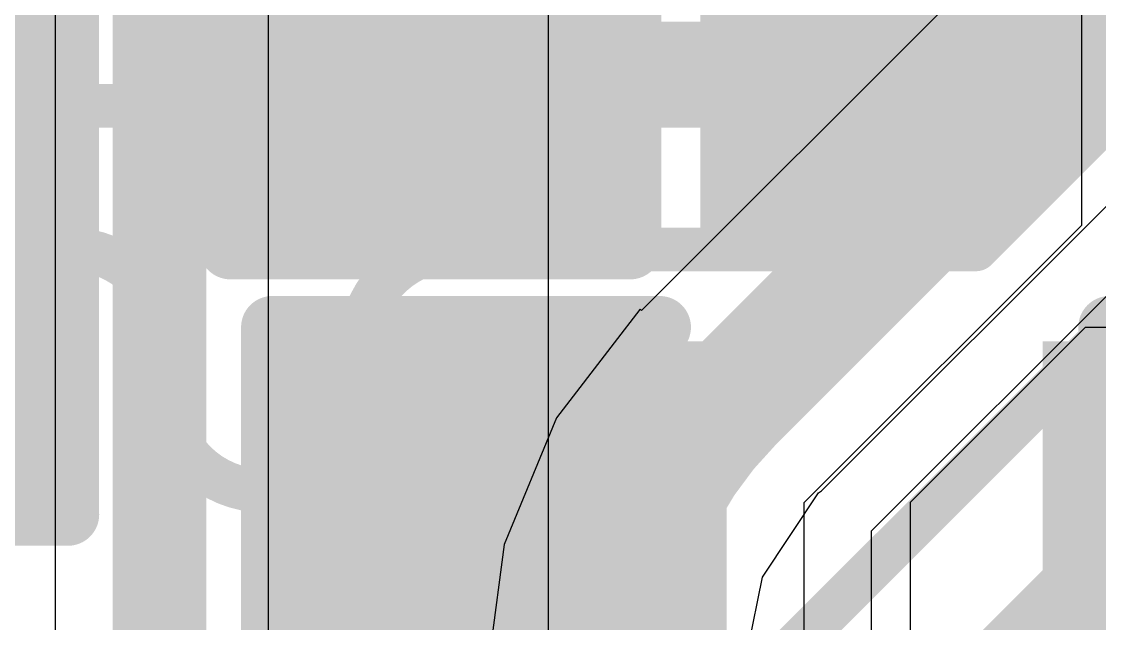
# Model space of a CAD drawing. Header units: inches. Extents: x -6 to 284, y -12 to 154.
# Drawn here: x 39.001 to 41.192, y 10.993 to 12.218 of the extents above; entities that cross this region are included whole.
import ezdxf

# ---------------------------------------------------------------- set-up
doc = ezdxf.new("R2010")
doc.units = ezdxf.units.IN
for name, color, linetype in [('Bottom Layer', 5, 'Continuous'), ('Bottom Overlay', 54, 'Continuous'), ('Bottom Paste', 16, 'Continuous'), ('Bottom Solder', 6, 'Continuous'), ('PWR-2', 130, 'Continuous'), ('Signal L1', 76, 'Continuous'), ('Signal L2', 6, 'Continuous'), ('Top Layer', 1, 'Continuous')]:
    doc.layers.add(name, color=color, linetype=linetype)

# ---------------------------------------------------------------- blocks, each defined once
blk = doc.blocks.new('C___0603_B_328')
at = {"layer": 'Bottom Solder'}
blk.add_hatch(color=6, dxfattribs=at).paths.add_polyline_path([(0.321, -0.5045), (0.321, 0.5045), (1.203, 0.5045), (1.203, -0.5045)])
at = {"layer": 'Bottom Overlay'}
for points in [[(1.2446, -0.5334, 0.127, 0.127, 0), (1.2446, 0.5334, 0.127, 0.127, 0)], [(0.4572, -0.5334, 0.127, 0.127, 0), (1.2446, -0.5334, 0.127, 0.127, 0)]]:
    blk.add_lwpolyline(points, format="xyseb", dxfattribs=at)
blk.add_lwpolyline([(1.2128, -0.5334, 0.0635, 0.0635, 1), (1.2764, -0.5334, 0.0635, 0.0635, 1)], format="xyseb", close=True, dxfattribs=at)
blk.add_lwpolyline([(1.2128, -0.5334, 0.0635, 0.0635, 1), (1.2764, -0.5334, 0.0635, 0.0635, 1)], format="xyseb", close=True, dxfattribs=at)
blk = doc.blocks.new('C___0402_B_402')
at = {"layer": 'Bottom Layer'}
for points in [[(-0.2413, 0.3175), (-0.2413, -0.3175), (-0.6985, -0.3175), (-0.6985, 0.3175)], [(0.6985, 0.3175), (0.6985, -0.3175), (0.2413, -0.3175), (0.2413, 0.3175)]]:
    blk.add_hatch(color=5, dxfattribs=at).paths.add_polyline_path(points)
at = {"layer": 'Bottom Paste'}
for points in [[(-0.2413, 0.3175), (-0.2413, -0.3175), (-0.6985, -0.3175), (-0.6985, 0.3175)], [(0.6985, 0.3175), (0.6985, -0.3175), (0.2413, -0.3175), (0.2413, 0.3175)]]:
    blk.add_hatch(color=16, dxfattribs=at).paths.add_polyline_path(points)
at = {"layer": 'Bottom Solder'}
for points in [[(-0.1813, 0.3775), (-0.1813, -0.3775), (-0.7585, -0.3775), (-0.7585, 0.3775)], [(0.7585, 0.3775), (0.7585, -0.3775), (0.1813, -0.3775), (0.1813, 0.3775)]]:
    blk.add_hatch(color=6, dxfattribs=at).paths.add_polyline_path(points)
at = {"layer": 'Bottom Overlay'}
for points in [[(-0.7874, -0.4064, 0.127, 0.127, 0), (-0.7874, 0.4064, 0.127, 0.127, 0)], [(-0.2794, 0.4064, 0.127, 0.127, 0), (-0.7874, 0.4064, 0.127, 0.127, 0)], [(0.7874, 0.4064, 0.127, 0.127, 0), (0.2794, 0.4064, 0.127, 0.127, 0)], [(0.7874, -0.4064, 0.127, 0.127, 0), (0.7874, 0.4064, 0.127, 0.127, 0)], [(-0.2794, -0.4064, 0.127, 0.127, 0), (-0.7874, -0.4064, 0.127, 0.127, 0)], [(0.7874, -0.4064, 0.127, 0.127, 0), (0.2794, -0.4064, 0.127, 0.127, 0)]]:
    blk.add_lwpolyline(points, format="xyseb", dxfattribs=at)
for points in [[(-0.8191, 0.4064, 0.0635, 0.0635, 1), (-0.7556, 0.4064, 0.0635, 0.0635, 1)], [(-0.8191, 0.4064, 0.0635, 0.0635, 1), (-0.7556, 0.4064, 0.0635, 0.0635, 1)], [(-0.3111, 0.4064, 0.0635, 0.0635, 1), (-0.2477, 0.4064, 0.0635, 0.0635, 1)], [(0.2477, 0.4064, 0.0635, 0.0635, 1), (0.3111, 0.4064, 0.0635, 0.0635, 1)], [(0.7556, 0.4064, 0.0635, 0.0635, 1), (0.8191, 0.4064, 0.0635, 0.0635, 1)], [(0.7556, 0.4064, 0.0635, 0.0635, 1), (0.8191, 0.4064, 0.0635, 0.0635, 1)], [(-0.8191, -0.4064, 0.0635, 0.0635, 1), (-0.7556, -0.4064, 0.0635, 0.0635, 1)], [(-0.8191, -0.4064, 0.0635, 0.0635, 1), (-0.7556, -0.4064, 0.0635, 0.0635, 1)], [(-0.3111, -0.4064, 0.0635, 0.0635, 1), (-0.2477, -0.4064, 0.0635, 0.0635, 1)], [(0.2477, -0.4064, 0.0635, 0.0635, 1), (0.3111, -0.4064, 0.0635, 0.0635, 1)], [(0.7556, -0.4064, 0.0635, 0.0635, 1), (0.8191, -0.4064, 0.0635, 0.0635, 1)], [(0.7556, -0.4064, 0.0635, 0.0635, 1), (0.8191, -0.4064, 0.0635, 0.0635, 1)]]:
    blk.add_lwpolyline(points, format="xyseb", close=True, dxfattribs=at)
blk = doc.blocks.new('C___0603_B_406')
at = {"layer": 'Bottom Layer'}
for points in [[(-1.143, -0.4445), (-1.143, 0.4445), (-0.381, 0.4445), (-0.381, -0.4445)], [(0.381, -0.4445), (0.381, 0.4445), (1.143, 0.4445), (1.143, -0.4445)]]:
    blk.add_hatch(color=5, dxfattribs=at).paths.add_polyline_path(points)
at = {"layer": 'Bottom Paste'}
for points in [[(-1.143, -0.4445), (-1.143, 0.4445), (-0.381, 0.4445), (-0.381, -0.4445)], [(0.381, -0.4445), (0.381, 0.4445), (1.143, 0.4445), (1.143, -0.4445)]]:
    blk.add_hatch(color=16, dxfattribs=at).paths.add_polyline_path(points)
at = {"layer": 'Bottom Solder'}
for points in [[(-1.203, -0.5045), (-1.203, 0.5045), (-0.321, 0.5045), (-0.321, -0.5045)], [(0.321, -0.5045), (0.321, 0.5045), (1.203, 0.5045), (1.203, -0.5045)]]:
    blk.add_hatch(color=6, dxfattribs=at).paths.add_polyline_path(points)
at = {"layer": 'Bottom Overlay'}
for points in [[(1.2446, 0.5334, 0.127, 0.127, 0), (1.2446, -0.5334, 0.127, 0.127, 0)], [(-0.4572, -0.5334, 0.127, 0.127, 0), (-1.2446, -0.5334, 0.127, 0.127, 0)], [(1.2446, -0.5334, 0.127, 0.127, 0), (0.4572, -0.5334, 0.127, 0.127, 0)]]:
    blk.add_lwpolyline(points, format="xyseb", dxfattribs=at)
for points in [[(-0.4889, -0.5334, 0.0635, 0.0635, 1), (-0.4254, -0.5334, 0.0635, 0.0635, 1)], [(0.4254, -0.5334, 0.0635, 0.0635, 1), (0.4889, -0.5334, 0.0635, 0.0635, 1)], [(1.2128, -0.5334, 0.0635, 0.0635, 1), (1.2764, -0.5334, 0.0635, 0.0635, 1)], [(1.2128, -0.5334, 0.0635, 0.0635, 1), (1.2764, -0.5334, 0.0635, 0.0635, 1)]]:
    blk.add_lwpolyline(points, format="xyseb", close=True, dxfattribs=at)
blk = doc.blocks.new('C___0402_B_432')
at = {"layer": 'Bottom Layer'}
for points in [[(-0.2413, 0.3175), (-0.2413, -0.3175), (-0.6985, -0.3175), (-0.6985, 0.3175)], [(0.6985, 0.3175), (0.6985, -0.3175), (0.2413, -0.3175), (0.2413, 0.3175)]]:
    blk.add_hatch(color=5, dxfattribs=at).paths.add_polyline_path(points)
at = {"layer": 'Bottom Paste'}
for points in [[(-0.2413, 0.3175), (-0.2413, -0.3175), (-0.6985, -0.3175), (-0.6985, 0.3175)], [(0.6985, 0.3175), (0.6985, -0.3175), (0.2413, -0.3175), (0.2413, 0.3175)]]:
    blk.add_hatch(color=16, dxfattribs=at).paths.add_polyline_path(points)
at = {"layer": 'Bottom Solder'}
for points in [[(-0.1813, 0.3775), (-0.1813, -0.3775), (-0.7585, -0.3775), (-0.7585, 0.3775)], [(0.7585, 0.3775), (0.7585, -0.3775), (0.1813, -0.3775), (0.1813, 0.3775)]]:
    blk.add_hatch(color=6, dxfattribs=at).paths.add_polyline_path(points)
at = {"layer": 'Bottom Overlay'}
for points in [[(-0.7874, -0.4064, 0.127, 0.127, 0), (-0.7874, 0.4064, 0.127, 0.127, 0)], [(-0.7874, 0.4064, 0.127, 0.127, 0), (-0.2794, 0.4064, 0.127, 0.127, 0)], [(0.2794, 0.4064, 0.127, 0.127, 0), (0.7874, 0.4064, 0.127, 0.127, 0)], [(0.7874, -0.4064, 0.127, 0.127, 0), (0.7874, 0.4064, 0.127, 0.127, 0)], [(-0.7874, -0.4064, 0.127, 0.127, 0), (-0.2794, -0.4064, 0.127, 0.127, 0)], [(0.2794, -0.4064, 0.127, 0.127, 0), (0.7874, -0.4064, 0.127, 0.127, 0)]]:
    blk.add_lwpolyline(points, format="xyseb", dxfattribs=at)
for points in [[(-0.8191, 0.4064, 0.0635, 0.0635, 1), (-0.7556, 0.4064, 0.0635, 0.0635, 1)], [(-0.8191, 0.4064, 0.0635, 0.0635, 1), (-0.7556, 0.4064, 0.0635, 0.0635, 1)], [(-0.3111, 0.4064, 0.0635, 0.0635, 1), (-0.2477, 0.4064, 0.0635, 0.0635, 1)], [(0.2477, 0.4064, 0.0635, 0.0635, 1), (0.3111, 0.4064, 0.0635, 0.0635, 1)], [(0.7556, 0.4064, 0.0635, 0.0635, 1), (0.8191, 0.4064, 0.0635, 0.0635, 1)], [(0.7556, 0.4064, 0.0635, 0.0635, 1), (0.8191, 0.4064, 0.0635, 0.0635, 1)], [(-0.8191, -0.4064, 0.0635, 0.0635, 1), (-0.7556, -0.4064, 0.0635, 0.0635, 1)], [(-0.8191, -0.4064, 0.0635, 0.0635, 1), (-0.7556, -0.4064, 0.0635, 0.0635, 1)], [(-0.3111, -0.4064, 0.0635, 0.0635, 1), (-0.2477, -0.4064, 0.0635, 0.0635, 1)], [(0.2477, -0.4064, 0.0635, 0.0635, 1), (0.3111, -0.4064, 0.0635, 0.0635, 1)], [(0.7556, -0.4064, 0.0635, 0.0635, 1), (0.8191, -0.4064, 0.0635, 0.0635, 1)], [(0.7556, -0.4064, 0.0635, 0.0635, 1), (0.8191, -0.4064, 0.0635, 0.0635, 1)]]:
    blk.add_lwpolyline(points, format="xyseb", close=True, dxfattribs=at)

msp = doc.modelspace()

# ---------------------------------------------------------------- linework, layer by layer
at = {"layer": 'Bottom Layer'}
for p, q in [((41.1554, 14.0939), (41.1554, 11.803)), ((39.503, 7.6857), (39.503, 12.3083)), ((41.1554, 11.803), (40.5911, 11.2388)), ((40.7286, 11.1818), (41.2526, 11.7058)), ((40.8078, 11.2398), (41.1638, 11.5958)), ((41.1638, 11.5958), (41.8095, 11.5958)), ((40.8078, 9.2629), (40.8078, 11.2398)), ((40.5911, 11.2388), (40.5911, 7.8927)), ((40.7286, 9.1283), (40.7286, 11.1818))]:
    msp.add_line(p, q, dxfattribs=at)
msp.add_lwpolyline([(39.2752, 7.6367, 0.1778, 0.1778, 0), (39.2752, 13.5413, 0.1778, 0.1778, 0)], format="xyseb", dxfattribs=at)
at = {"layer": 'PWR-2'}
msp.add_line((40.0724, 10.4529), (40.0724, 13.4016), dxfattribs=at)
msp.add_lwpolyline([(39.2878, 10.5741, 0.1778, 0.1778, 0), (39.2878, 13.5539, 0.1778, 0.1778, 0)], format="xyseb", dxfattribs=at)
at = {"layer": 'Signal L1'}
for points in [[(40.82, 12.0463, 0.0889, 0.0889, 0), (42.3298, 13.5561, 0.0889, 0.0889, 0)], [(40.941, 11.7542, 0.0889, 0.0889, 0), (42.4507, 13.264, 0.0889, 0.0889, 0)], [(40.0171, 10.3923, 0.0889, 0.0889, 0), (42.3935, 12.7687, 0.0889, 0.0889, 0)], [(40.1381, 10.1002, 0.0889, 0.0889, 0), (42.5144, 12.4766, 0.0889, 0.0889, 0)], [(31.7937, 12.0463, 0.0889, 0.0889, 0), (40.82, 12.0463, 0.0889, 0.0889, 0)], [(38.9024, 11.5574, 0.0889, 0.0889, -1), (39.2961, 11.5574, 0.0889, 0.0889, 0)], [(39.6898, 11.5574, 0.0889, 0.0889, -0.414214), (39.8866, 11.7542, 0.0889, 0.0889, 0)], [(39.8866, 11.7542, 0.0889, 0.0889, 0), (40.6191, 11.7542, 0.0889, 0.0889, 0)], [(40.6191, 11.7542, 0.0889, 0.0889, 0), (40.941, 11.7542, 0.0889, 0.0889, 0)], [(39.2961, 11.4603, 0.0889, 0.0889, 0), (39.2961, 11.5574, 0.0889, 0.0889, 0)], [(39.6898, 11.4603, 0.0889, 0.0889, 0), (39.6898, 11.5574, 0.0889, 0.0889, 0)], [(39.6898, 11.4603, 0.0889, 0.0889, -1), (39.2961, 11.4603, 0.0889, 0.0889, 0)]]:
    msp.add_lwpolyline(points, format="xyseb", dxfattribs=at)
for points in [[(40.7977, 12.0463, 0.0445, 0.0445, 1), (40.8422, 12.0463, 0.0445, 0.0445, 1)], [(40.7977, 12.0463, 0.0445, 0.0445, 1), (40.8422, 12.0463, 0.0445, 0.0445, 1)], [(39.8644, 11.7542, 0.0445, 0.0445, 1), (39.9089, 11.7542, 0.0445, 0.0445, 1)], [(39.8644, 11.7542, 0.0445, 0.0445, 1), (39.9089, 11.7542, 0.0445, 0.0445, 1)], [(40.5969, 11.7542, 0.0445, 0.0445, 1), (40.6414, 11.7542, 0.0445, 0.0445, 1)], [(40.5969, 11.7542, 0.0445, 0.0445, 1), (40.6414, 11.7542, 0.0445, 0.0445, 1)], [(40.9187, 11.7542, 0.0445, 0.0445, 1), (40.9632, 11.7542, 0.0445, 0.0445, 1)], [(40.9187, 11.7542, 0.0445, 0.0445, 1), (40.9632, 11.7542, 0.0445, 0.0445, 1)], [(39.2739, 11.5574, 0.0445, 0.0445, 1), (39.3183, 11.5574, 0.0445, 0.0445, 1)], [(39.2739, 11.5574, 0.0445, 0.0445, 1), (39.3183, 11.5574, 0.0445, 0.0445, 1)], [(39.6676, 11.5574, 0.0445, 0.0445, 1), (39.712, 11.5574, 0.0445, 0.0445, 1)], [(39.6676, 11.5574, 0.0445, 0.0445, 1), (39.712, 11.5574, 0.0445, 0.0445, 1)], [(39.2739, 11.4603, 0.0445, 0.0445, 1), (39.3183, 11.4603, 0.0445, 0.0445, 1)], [(39.2739, 11.4603, 0.0445, 0.0445, 1), (39.3183, 11.4603, 0.0445, 0.0445, 1)], [(39.6676, 11.4603, 0.0445, 0.0445, 1), (39.712, 11.4603, 0.0445, 0.0445, 1)], [(39.6676, 11.4603, 0.0445, 0.0445, 1), (39.712, 11.4603, 0.0445, 0.0445, 1)]]:
    msp.add_lwpolyline(points, format="xyseb", close=True, dxfattribs=at)
at = {"layer": 'Signal L2'}
for points in [[(39.2752, 12.3458, 0.1778, 0.1778, 0), (39.4929, 12.1282, 0.1778, 0.1778, 0)], [(39.4929, 12.1282, 0.1778, 0.1778, 0), (41.4352, 12.1282, 0.1778, 0.1778, 0)]]:
    msp.add_lwpolyline(points, format="xyseb", dxfattribs=at)
msp.add_lwpolyline([(39.4485, 12.1282, 0.0889, 0.0889, 1), (39.5374, 12.1282, 0.0889, 0.0889, 1)], format="xyseb", close=True, dxfattribs=at)
msp.add_lwpolyline([(39.4485, 12.1282, 0.0889, 0.0889, 1), (39.5374, 12.1282, 0.0889, 0.0889, 1)], format="xyseb", close=True, dxfattribs=at)
at = {"layer": 'Top Layer'}
for p, q in [((39.0699, 7.1604), (39.0699, 13.2902)), ((41.8557, 13.2241), (40.2612, 11.6296)), ((40.6275, 11.2634), (42.2222, 12.8582)), ((40.2578, 11.632), (40.2055, 11.5638)), ((40.2583, 11.6326), (40.2578, 11.632)), ((40.2612, 11.6296), (40.2583, 11.6326)), ((40.2055, 11.5638), (40.0887, 11.4116)), ((40.0887, 11.4116), (39.9821, 11.1542)), ((40.6213, 11.2592), (40.6271, 11.263)), ((40.6271, 11.263), (40.6272, 11.2632)), ((40.6272, 11.2632), (40.6275, 11.2634)), ((40.5068, 11.0877), (40.6213, 11.2592)), ((39.9821, 11.1542), (39.9458, 10.8781)), ((40.4665, 10.8851), (40.5068, 11.0877))]:
    msp.add_line(p, q, dxfattribs=at)
for points in [[(40.4443, 11.4465, 0.254, 0.254, 0), (42.0391, 13.0413, 0.254, 0.254, 0)], [(40.2089, 10.8781, 0.254, 0.254, -0.198732), (40.4439, 11.4461, 0.254, 0.254, 0)], [(40.4439, 11.4461, 0.254, 0.254, -0.000173), (40.4443, 11.4465, 0.254, 0.254, 0)], [(40.449, 10.2983, 0.254, 0.254, -0.198912), (40.2089, 10.8781, 0.254, 0.254, 0)]]:
    msp.add_lwpolyline(points, format="xyseb", dxfattribs=at)
for points in [[(40.3804, 11.4461, 0.127, 0.127, 1), (40.5074, 11.4461, 0.127, 0.127, 1)], [(40.3804, 11.4461, 0.127, 0.127, 1), (40.5074, 11.4461, 0.127, 0.127, 1)], [(40.3808, 11.4465, 0.127, 0.127, 1), (40.5078, 11.4465, 0.127, 0.127, 1)], [(40.3808, 11.4465, 0.127, 0.127, 1), (40.5078, 11.4465, 0.127, 0.127, 1)], [(40.1454, 10.8781, 0.127, 0.127, 1), (40.2724, 10.8781, 0.127, 0.127, 1)], [(40.1454, 10.8781, 0.127, 0.127, 1), (40.2724, 10.8781, 0.127, 0.127, 1)]]:
    msp.add_lwpolyline(points, format="xyseb", close=True, dxfattribs=at)

# ---------------------------------------------------------------- block references
for name, p, rotation in [('C___0402_B_402', (39.8319, 12.544), 270), ('C___0603_B_406', (40.7554, 11.0624), 180)]:
    msp.add_blockref(name, p, dxfattribs=dict(rotation=rotation))
for name, p in [('C___0402_B_432', (41.2316, 12.2089)), ('C___0603_B_328', (37.8507, 11.7482))]:
    msp.add_blockref(name, p)

doc.saveas('drawing.dxf')
